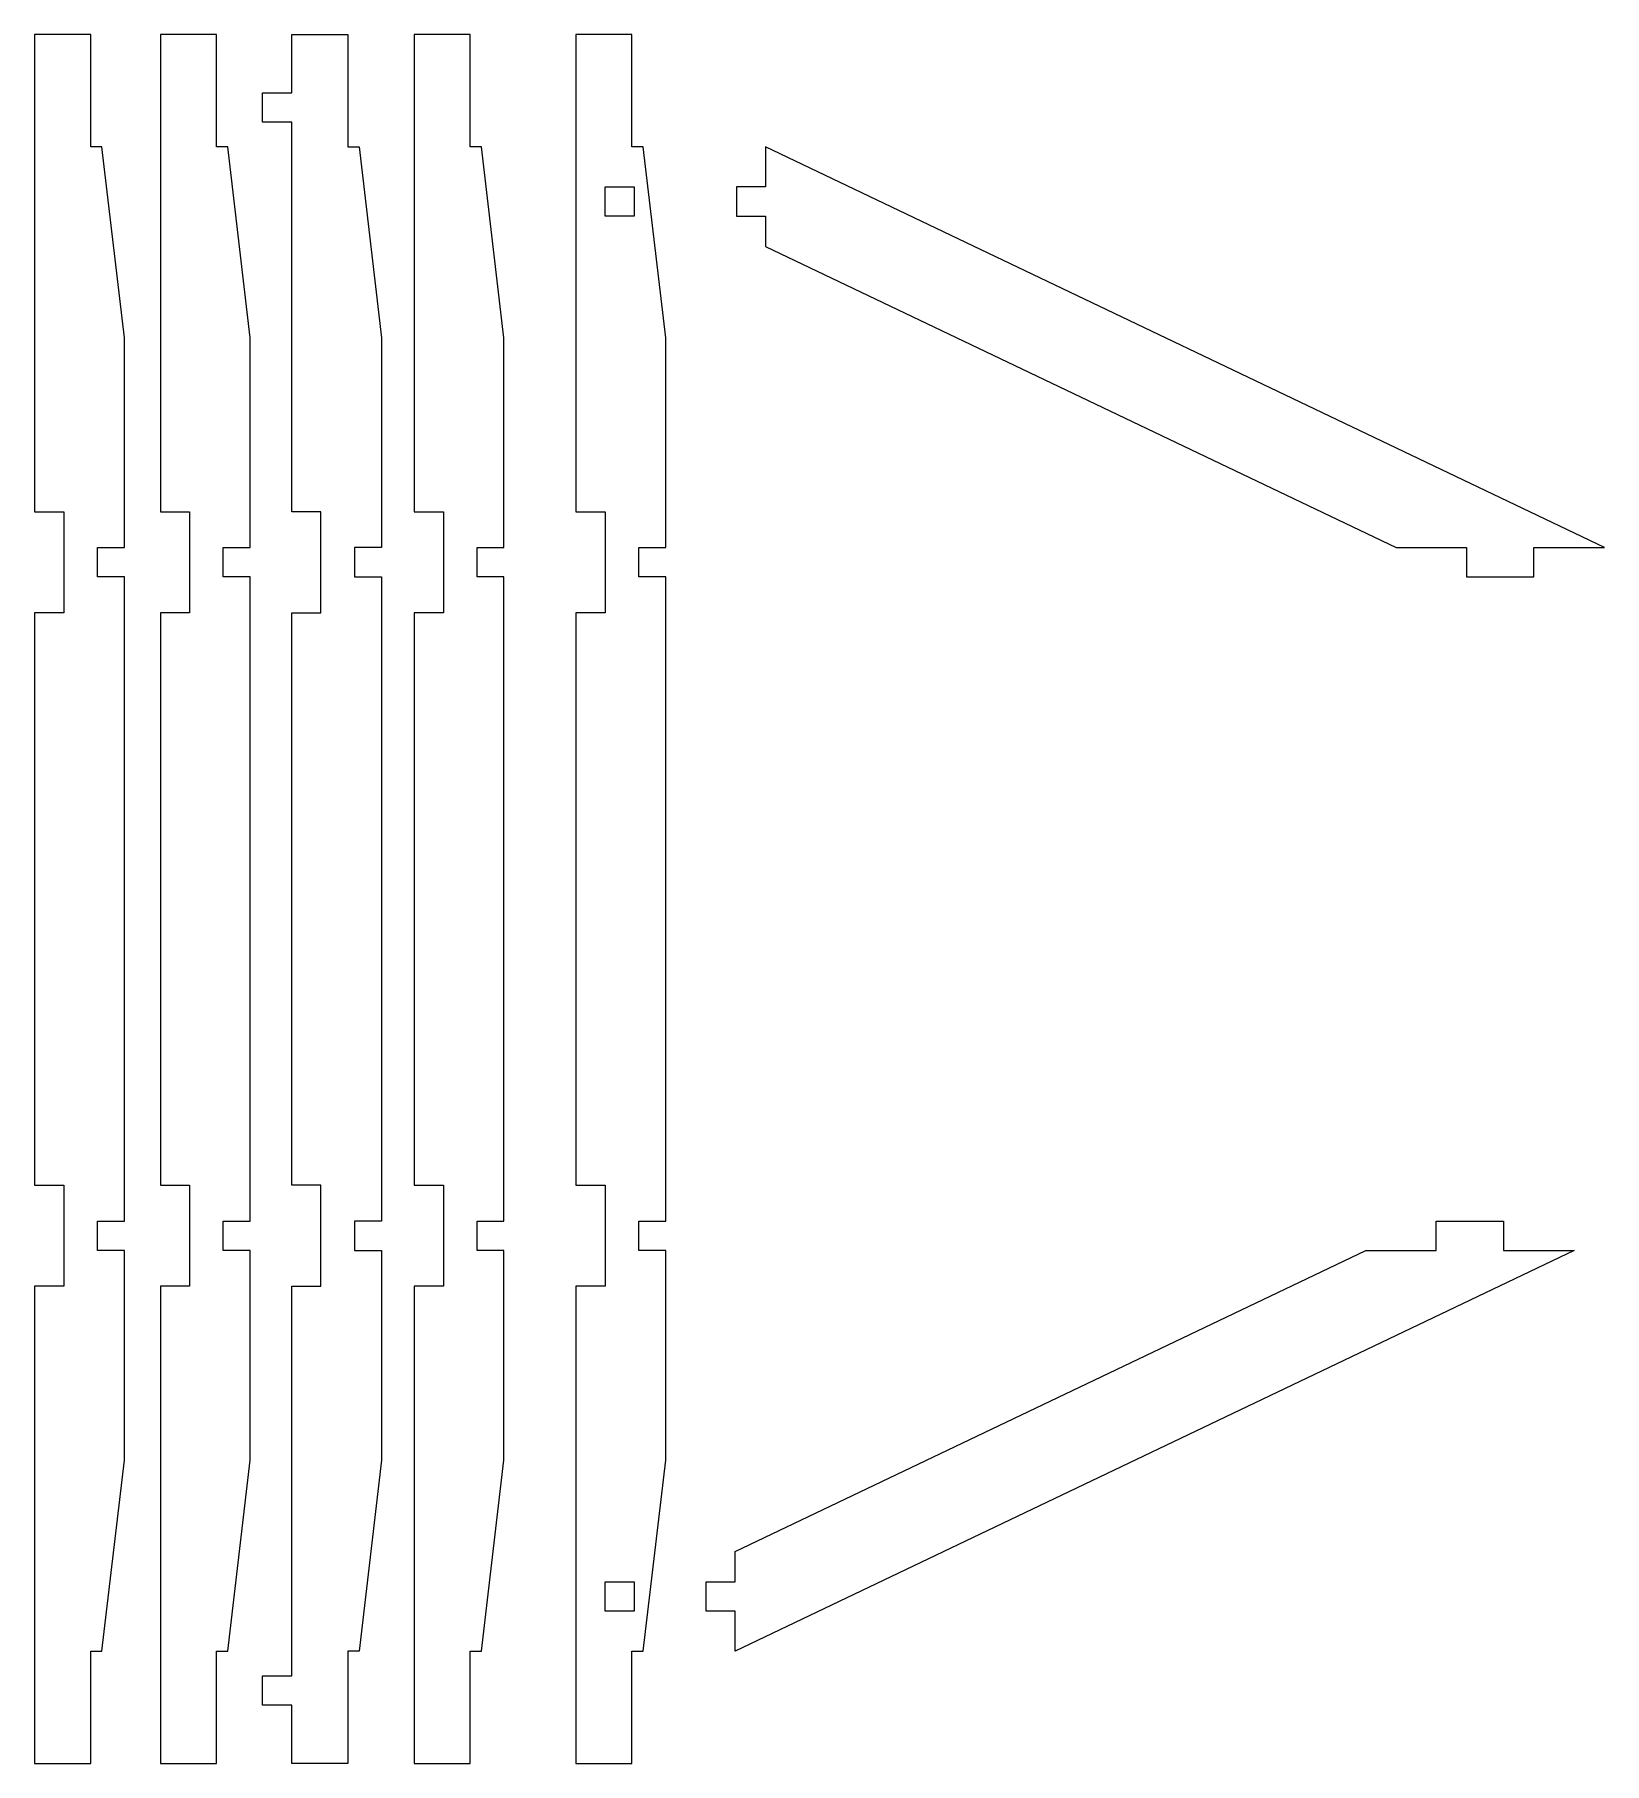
# Model space of a CAD drawing. Header units: centimetres. Extents: x -85 to 118, y -38 to 74.
# Drawn here: x -84.15 to -70.17, y -9.73 to 5.67 of the extents above; entities that cross this region are included whole.
import ezdxf

# ---------------------------------------------------------------- set-up
doc = ezdxf.new("R2010")
doc.units = ezdxf.units.CM
doc.header["$MEASUREMENT"] = 0

msp = doc.modelspace()

# ---------------------------------------------------------------- linework, layer by layer
at = {"lineweight": 9}
for points, knots in [([(-83.64603, 4.67278), (-83.64603, 4.67278), (-83.54603, 4.67278), (-83.54603, 4.67278), (-83.54603, 4.67278), (-83.54603, 4.67278), (-83.34604, 2.97288), (-83.34604, 2.97288), (-83.34604, 2.97288), (-83.34604, 2.97288), (-83.34604, 1.10299), (-83.34604, 1.10299), (-83.34604, 1.10299), (-83.34604, 1.10299), (-83.58603, 1.10299), (-83.58603, 1.10299), (-83.58603, 1.10299), (-83.58603, 1.10299), (-83.58603, 0.84301), (-83.58603, 0.84301), (-83.58603, 0.84301), (-83.58603, 0.84301), (-83.34604, 0.84301), (-83.34604, 0.84301), (-83.34604, 0.84301), (-83.34604, 0.84301), (-83.34604, -4.89666), (-83.34604, -4.89666), (-83.34604, -4.89666), (-83.34604, -4.89666), (-83.58603, -4.89666), (-83.58603, -4.89666), (-83.58603, -4.89666), (-83.58603, -4.89666), (-83.58603, -5.15664), (-83.58603, -5.15664), (-83.58603, -5.15664), (-83.58603, -5.15664), (-83.34604, -5.15664), (-83.34604, -5.15664), (-83.34604, -5.15664), (-83.34604, -5.15664), (-83.34604, -7.02653), (-83.34604, -7.02653), (-83.34604, -7.02653), (-83.34604, -7.02653), (-83.54603, -8.72644), (-83.54603, -8.72644), (-83.54603, -8.72644), (-83.54603, -8.72644), (-83.64603, -8.72644), (-83.64603, -8.72644), (-83.64603, -8.72644), (-83.64603, -8.72644), (-83.64603, -9.72638), (-83.64603, -9.72638), (-83.64603, -9.72638), (-83.64603, -9.72638), (-84.14599, -9.72638), (-84.14599, -9.72638), (-84.14599, -9.72638), (-84.14599, -9.72638), (-84.14599, -5.47662), (-84.14599, -5.47662), (-84.14599, -5.47662), (-84.14599, -5.47662), (-83.88601, -5.47662), (-83.88601, -5.47662), (-83.88601, -5.47662), (-83.88601, -5.47662), (-83.88601, -4.57668), (-83.88601, -4.57668), (-83.88601, -4.57668), (-83.88601, -4.57668), (-84.14599, -4.57668), (-84.14599, -4.57668), (-84.14599, -4.57668), (-84.14599, -4.57668), (-84.14599, 0.52302), (-84.14599, 0.52302), (-84.14599, 0.52302), (-84.14599, 0.52302), (-83.88601, 0.52302), (-83.88601, 0.52302), (-83.88601, 0.52302), (-83.88601, 0.52302), (-83.88601, 1.42297), (-83.88601, 1.42297), (-83.88601, 1.42297), (-83.88601, 1.42297), (-84.14599, 1.42297), (-84.14599, 1.42297), (-84.14599, 1.42297), (-84.14599, 1.42297), (-84.14599, 5.67272), (-84.14599, 5.67272), (-84.14599, 5.67272), (-84.14599, 5.67272), (-83.64603, 5.67272), (-83.64603, 5.67272), (-83.64603, 5.67272), (-83.64603, 5.67272), (-83.64603, 4.67278), (-83.64603, 4.67278)], [0, 0, 0, 0, 0.03703704, 0.03703704, 0.03703704, 0.03703704, 0.07407407, 0.07407407, 0.07407407, 0.07407407, 0.11111111, 0.11111111, 0.11111111, 0.11111111, 0.14814815, 0.14814815, 0.14814815, 0.14814815, 0.18518519, 0.18518519, 0.18518519, 0.18518519, 0.22222222, 0.22222222, 0.22222222, 0.22222222, 0.25925926, 0.25925926, 0.25925926, 0.25925926, 0.2962963, 0.2962963, 0.2962963, 0.2962963, 0.33333333, 0.33333333, 0.33333333, 0.33333333, 0.37037037, 0.37037037, 0.37037037, 0.37037037, 0.40740741, 0.40740741, 0.40740741, 0.40740741, 0.44444444, 0.44444444, 0.44444444, 0.44444444, 0.48148148, 0.48148148, 0.48148148, 0.48148148, 0.51851852, 0.51851852, 0.51851852, 0.51851852, 0.55555556, 0.55555556, 0.55555556, 0.55555556, 0.59259259, 0.59259259, 0.59259259, 0.59259259, 0.62962963, 0.62962963, 0.62962963, 0.62962963, 0.66666667, 0.66666667, 0.66666667, 0.66666667, 0.7037037, 0.7037037, 0.7037037, 0.7037037, 0.74074074, 0.74074074, 0.74074074, 0.74074074, 0.77777778, 0.77777778, 0.77777778, 0.77777778, 0.81481481, 0.81481481, 0.81481481, 0.81481481, 0.85185185, 0.85185185, 0.85185185, 0.85185185, 0.88888889, 0.88888889, 0.88888889, 0.88888889, 0.92592593, 0.92592593, 0.92592593, 0.92592593, 1, 1, 1, 1]), ([(-82.52609, 5.67272), (-82.52609, 5.67272), (-82.52609, 4.67278), (-82.52609, 4.67278), (-82.52609, 4.67278), (-82.52609, 4.67278), (-82.4261, 4.67278), (-82.4261, 4.67278), (-82.4261, 4.67278), (-82.4261, 4.67278), (-82.22611, 2.97288), (-82.22611, 2.97288), (-82.22611, 2.97288), (-82.22611, 2.97288), (-82.22611, 1.10299), (-82.22611, 1.10299), (-82.22611, 1.10299), (-82.22611, 1.10299), (-82.46609, 1.10299), (-82.46609, 1.10299), (-82.46609, 1.10299), (-82.46609, 1.10299), (-82.46609, 0.84301), (-82.46609, 0.84301), (-82.46609, 0.84301), (-82.46609, 0.84301), (-82.22611, 0.84301), (-82.22611, 0.84301), (-82.22611, 0.84301), (-82.22611, 0.84301), (-82.22611, -4.89666), (-82.22611, -4.89666), (-82.22611, -4.89666), (-82.22611, -4.89666), (-82.46609, -4.89666), (-82.46609, -4.89666), (-82.46609, -4.89666), (-82.46609, -4.89666), (-82.46609, -5.15664), (-82.46609, -5.15664), (-82.46609, -5.15664), (-82.46609, -5.15664), (-82.22611, -5.15664), (-82.22611, -5.15664), (-82.22611, -5.15664), (-82.22611, -5.15664), (-82.22611, -7.02653), (-82.22611, -7.02653), (-82.22611, -7.02653), (-82.22611, -7.02653), (-82.4261, -8.72644), (-82.4261, -8.72644), (-82.4261, -8.72644), (-82.4261, -8.72644), (-82.52609, -8.72644), (-82.52609, -8.72644), (-82.52609, -8.72644), (-82.52609, -8.72644), (-82.52609, -9.72638), (-82.52609, -9.72638), (-82.52609, -9.72638), (-82.52609, -9.72638), (-83.02606, -9.72638), (-83.02606, -9.72638), (-83.02606, -9.72638), (-83.02606, -9.72638), (-83.02606, -5.47662), (-83.02606, -5.47662), (-83.02606, -5.47662), (-83.02606, -5.47662), (-82.76608, -5.47662), (-82.76608, -5.47662), (-82.76608, -5.47662), (-82.76608, -5.47662), (-82.76608, -4.57668), (-82.76608, -4.57668), (-82.76608, -4.57668), (-82.76608, -4.57668), (-83.02606, -4.57668), (-83.02606, -4.57668), (-83.02606, -4.57668), (-83.02606, -4.57668), (-83.02606, 0.52302), (-83.02606, 0.52302), (-83.02606, 0.52302), (-83.02606, 0.52302), (-82.76608, 0.52302), (-82.76608, 0.52302), (-82.76608, 0.52302), (-82.76608, 0.52302), (-82.76608, 1.42297), (-82.76608, 1.42297), (-82.76608, 1.42297), (-82.76608, 1.42297), (-83.02606, 1.42297), (-83.02606, 1.42297), (-83.02606, 1.42297), (-83.02606, 1.42297), (-83.02606, 5.67272), (-83.02606, 5.67272), (-83.02606, 5.67272), (-83.02606, 5.67272), (-82.52609, 5.67272), (-82.52609, 5.67272)], [0, 0, 0, 0, 0.03703704, 0.03703704, 0.03703704, 0.03703704, 0.07407407, 0.07407407, 0.07407407, 0.07407407, 0.11111111, 0.11111111, 0.11111111, 0.11111111, 0.14814815, 0.14814815, 0.14814815, 0.14814815, 0.18518519, 0.18518519, 0.18518519, 0.18518519, 0.22222222, 0.22222222, 0.22222222, 0.22222222, 0.25925926, 0.25925926, 0.25925926, 0.25925926, 0.2962963, 0.2962963, 0.2962963, 0.2962963, 0.33333333, 0.33333333, 0.33333333, 0.33333333, 0.37037037, 0.37037037, 0.37037037, 0.37037037, 0.40740741, 0.40740741, 0.40740741, 0.40740741, 0.44444444, 0.44444444, 0.44444444, 0.44444444, 0.48148148, 0.48148148, 0.48148148, 0.48148148, 0.51851852, 0.51851852, 0.51851852, 0.51851852, 0.55555556, 0.55555556, 0.55555556, 0.55555556, 0.59259259, 0.59259259, 0.59259259, 0.59259259, 0.62962963, 0.62962963, 0.62962963, 0.62962963, 0.66666667, 0.66666667, 0.66666667, 0.66666667, 0.7037037, 0.7037037, 0.7037037, 0.7037037, 0.74074074, 0.74074074, 0.74074074, 0.74074074, 0.77777778, 0.77777778, 0.77777778, 0.77777778, 0.81481481, 0.81481481, 0.81481481, 0.81481481, 0.85185185, 0.85185185, 0.85185185, 0.85185185, 0.88888889, 0.88888889, 0.88888889, 0.88888889, 0.92592593, 0.92592593, 0.92592593, 0.92592593, 1, 1, 1, 1]), ([(-81.25616, 4.67278), (-81.25616, 4.67278), (-81.35616, 4.67278), (-81.35616, 4.67278), (-81.35616, 4.67278), (-81.35616, 4.67278), (-81.35616, 5.67272), (-81.35616, 5.67272), (-81.35616, 5.67272), (-81.35616, 5.67272), (-81.85613, 5.67272), (-81.85613, 5.67272), (-81.85613, 5.67272), (-81.85613, 5.67272), (-81.85613, 5.15275), (-81.85613, 5.15275), (-81.85613, 5.15275), (-81.85613, 5.15275), (-82.11612, 5.15275), (-82.11612, 5.15275), (-82.11612, 5.15275), (-82.11612, 5.15275), (-82.11612, 4.89277), (-82.11612, 4.89277), (-82.11612, 4.89277), (-82.11612, 4.89277), (-81.85613, 4.89277), (-81.85613, 4.89277), (-81.85613, 4.89277), (-81.85613, 4.89277), (-81.85613, 1.42297), (-81.85613, 1.42297), (-81.85613, 1.42297), (-81.85613, 1.42297), (-81.59615, 1.42297), (-81.59615, 1.42297), (-81.59615, 1.42297), (-81.59615, 1.42297), (-81.59615, 0.52302), (-81.59615, 0.52302), (-81.59615, 0.52302), (-81.59615, 0.52302), (-81.85613, 0.52302), (-81.85613, 0.52302), (-81.85613, 0.52302), (-81.85613, 0.52302), (-81.85613, -4.57668), (-81.85613, -4.57668), (-81.85613, -4.57668), (-81.85613, -4.57668), (-81.59615, -4.57668), (-81.59615, -4.57668), (-81.59615, -4.57668), (-81.59615, -4.57668), (-81.59615, -5.47662), (-81.59615, -5.47662), (-81.59615, -5.47662), (-81.59615, -5.47662), (-81.85613, -5.47662), (-81.85613, -5.47662), (-81.85613, -5.47662), (-81.85613, -5.47662), (-81.85613, -8.94642), (-81.85613, -8.94642), (-81.85613, -8.94642), (-81.85613, -8.94642), (-82.11612, -8.94642), (-82.11612, -8.94642), (-82.11612, -8.94642), (-82.11612, -8.94642), (-82.11612, -9.20641), (-82.11612, -9.20641), (-82.11612, -9.20641), (-82.11612, -9.20641), (-81.85613, -9.20641), (-81.85613, -9.20641), (-81.85613, -9.20641), (-81.85613, -9.20641), (-81.85613, -9.72638), (-81.85613, -9.72638), (-81.85613, -9.72638), (-81.85613, -9.72638), (-81.35616, -9.72638), (-81.35616, -9.72638), (-81.35616, -9.72638), (-81.35616, -9.72638), (-81.35616, -8.72644), (-81.35616, -8.72644), (-81.35616, -8.72644), (-81.35616, -8.72644), (-81.25616, -8.72644), (-81.25616, -8.72644), (-81.25616, -8.72644), (-81.25616, -8.72644), (-81.05618, -7.02653), (-81.05618, -7.02653), (-81.05618, -7.02653), (-81.05618, -7.02653), (-81.05618, -5.15664), (-81.05618, -5.15664), (-81.05618, -5.15664), (-81.05618, -5.15664), (-81.29616, -5.15664), (-81.29616, -5.15664), (-81.29616, -5.15664), (-81.29616, -5.15664), (-81.29616, -4.89666), (-81.29616, -4.89666), (-81.29616, -4.89666), (-81.29616, -4.89666), (-81.05618, -4.89666), (-81.05618, -4.89666), (-81.05618, -4.89666), (-81.05618, -4.89666), (-81.05618, 0.84301), (-81.05618, 0.84301), (-81.05618, 0.84301), (-81.05618, 0.84301), (-81.29616, 0.84301), (-81.29616, 0.84301), (-81.29616, 0.84301), (-81.29616, 0.84301), (-81.29616, 1.10299), (-81.29616, 1.10299), (-81.29616, 1.10299), (-81.29616, 1.10299), (-81.05618, 1.10299), (-81.05618, 1.10299), (-81.05618, 1.10299), (-81.05618, 1.10299), (-81.05618, 2.97288), (-81.05618, 2.97288), (-81.05618, 2.97288), (-81.05618, 2.97288), (-81.25616, 4.67278), (-81.25616, 4.67278)], [0, 0, 0, 0, 0.02857143, 0.02857143, 0.02857143, 0.02857143, 0.05714286, 0.05714286, 0.05714286, 0.05714286, 0.08571429, 0.08571429, 0.08571429, 0.08571429, 0.11428571, 0.11428571, 0.11428571, 0.11428571, 0.14285714, 0.14285714, 0.14285714, 0.14285714, 0.17142857, 0.17142857, 0.17142857, 0.17142857, 0.2, 0.2, 0.2, 0.2, 0.22857143, 0.22857143, 0.22857143, 0.22857143, 0.25714286, 0.25714286, 0.25714286, 0.25714286, 0.28571429, 0.28571429, 0.28571429, 0.28571429, 0.31428571, 0.31428571, 0.31428571, 0.31428571, 0.34285714, 0.34285714, 0.34285714, 0.34285714, 0.37142857, 0.37142857, 0.37142857, 0.37142857, 0.4, 0.4, 0.4, 0.4, 0.42857143, 0.42857143, 0.42857143, 0.42857143, 0.45714286, 0.45714286, 0.45714286, 0.45714286, 0.48571429, 0.48571429, 0.48571429, 0.48571429, 0.51428571, 0.51428571, 0.51428571, 0.51428571, 0.54285714, 0.54285714, 0.54285714, 0.54285714, 0.57142857, 0.57142857, 0.57142857, 0.57142857, 0.6, 0.6, 0.6, 0.6, 0.62857143, 0.62857143, 0.62857143, 0.62857143, 0.65714286, 0.65714286, 0.65714286, 0.65714286, 0.68571429, 0.68571429, 0.68571429, 0.68571429, 0.71428571, 0.71428571, 0.71428571, 0.71428571, 0.74285714, 0.74285714, 0.74285714, 0.74285714, 0.77142857, 0.77142857, 0.77142857, 0.77142857, 0.8, 0.8, 0.8, 0.8, 0.82857143, 0.82857143, 0.82857143, 0.82857143, 0.85714286, 0.85714286, 0.85714286, 0.85714286, 0.88571429, 0.88571429, 0.88571429, 0.88571429, 0.91428571, 0.91428571, 0.91428571, 0.91428571, 0.94285714, 0.94285714, 0.94285714, 0.94285714, 1, 1, 1, 1]), ([(-80.26622, 4.67278), (-80.26622, 4.67278), (-80.16623, 4.67278), (-80.16623, 4.67278), (-80.16623, 4.67278), (-80.16623, 4.67278), (-79.96624, 2.97288), (-79.96624, 2.97288), (-79.96624, 2.97288), (-79.96624, 2.97288), (-79.96624, 1.10299), (-79.96624, 1.10299), (-79.96624, 1.10299), (-79.96624, 1.10299), (-80.20623, 1.10299), (-80.20623, 1.10299), (-80.20623, 1.10299), (-80.20623, 1.10299), (-80.20623, 0.84301), (-80.20623, 0.84301), (-80.20623, 0.84301), (-80.20623, 0.84301), (-79.96624, 0.84301), (-79.96624, 0.84301), (-79.96624, 0.84301), (-79.96624, 0.84301), (-79.96624, -4.89666), (-79.96624, -4.89666), (-79.96624, -4.89666), (-79.96624, -4.89666), (-80.20623, -4.89666), (-80.20623, -4.89666), (-80.20623, -4.89666), (-80.20623, -4.89666), (-80.20623, -5.15664), (-80.20623, -5.15664), (-80.20623, -5.15664), (-80.20623, -5.15664), (-79.96624, -5.15664), (-79.96624, -5.15664), (-79.96624, -5.15664), (-79.96624, -5.15664), (-79.96624, -7.02653), (-79.96624, -7.02653), (-79.96624, -7.02653), (-79.96624, -7.02653), (-80.16623, -8.72644), (-80.16623, -8.72644), (-80.16623, -8.72644), (-80.16623, -8.72644), (-80.26622, -8.72644), (-80.26622, -8.72644), (-80.26622, -8.72644), (-80.26622, -8.72644), (-80.26622, -9.72638), (-80.26622, -9.72638), (-80.26622, -9.72638), (-80.26622, -9.72638), (-80.76619, -9.72638), (-80.76619, -9.72638), (-80.76619, -9.72638), (-80.76619, -9.72638), (-80.76619, -5.47662), (-80.76619, -5.47662), (-80.76619, -5.47662), (-80.76619, -5.47662), (-80.50621, -5.47662), (-80.50621, -5.47662), (-80.50621, -5.47662), (-80.50621, -5.47662), (-80.50621, -4.57668), (-80.50621, -4.57668), (-80.50621, -4.57668), (-80.50621, -4.57668), (-80.76619, -4.57668), (-80.76619, -4.57668), (-80.76619, -4.57668), (-80.76619, -4.57668), (-80.76619, 0.52302), (-80.76619, 0.52302), (-80.76619, 0.52302), (-80.76619, 0.52302), (-80.50621, 0.52302), (-80.50621, 0.52302), (-80.50621, 0.52302), (-80.50621, 0.52302), (-80.50621, 1.42297), (-80.50621, 1.42297), (-80.50621, 1.42297), (-80.50621, 1.42297), (-80.76619, 1.42297), (-80.76619, 1.42297), (-80.76619, 1.42297), (-80.76619, 1.42297), (-80.76619, 5.67272), (-80.76619, 5.67272), (-80.76619, 5.67272), (-80.76619, 5.67272), (-80.26622, 5.67272), (-80.26622, 5.67272), (-80.26622, 5.67272), (-80.26622, 5.67272), (-80.26622, 4.67278), (-80.26622, 4.67278)], [0, 0, 0, 0, 0.03703704, 0.03703704, 0.03703704, 0.03703704, 0.07407407, 0.07407407, 0.07407407, 0.07407407, 0.11111111, 0.11111111, 0.11111111, 0.11111111, 0.14814815, 0.14814815, 0.14814815, 0.14814815, 0.18518519, 0.18518519, 0.18518519, 0.18518519, 0.22222222, 0.22222222, 0.22222222, 0.22222222, 0.25925926, 0.25925926, 0.25925926, 0.25925926, 0.2962963, 0.2962963, 0.2962963, 0.2962963, 0.33333333, 0.33333333, 0.33333333, 0.33333333, 0.37037037, 0.37037037, 0.37037037, 0.37037037, 0.40740741, 0.40740741, 0.40740741, 0.40740741, 0.44444444, 0.44444444, 0.44444444, 0.44444444, 0.48148148, 0.48148148, 0.48148148, 0.48148148, 0.51851852, 0.51851852, 0.51851852, 0.51851852, 0.55555556, 0.55555556, 0.55555556, 0.55555556, 0.59259259, 0.59259259, 0.59259259, 0.59259259, 0.62962963, 0.62962963, 0.62962963, 0.62962963, 0.66666667, 0.66666667, 0.66666667, 0.66666667, 0.7037037, 0.7037037, 0.7037037, 0.7037037, 0.74074074, 0.74074074, 0.74074074, 0.74074074, 0.77777778, 0.77777778, 0.77777778, 0.77777778, 0.81481481, 0.81481481, 0.81481481, 0.81481481, 0.85185185, 0.85185185, 0.85185185, 0.85185185, 0.88888889, 0.88888889, 0.88888889, 0.88888889, 0.92592593, 0.92592593, 0.92592593, 0.92592593, 1, 1, 1, 1]), ([(-79.32628, -5.47662), (-79.32628, -5.47662), (-79.06629, -5.47662), (-79.06629, -5.47662), (-79.06629, -5.47662), (-79.06629, -5.47662), (-79.06629, -4.57668), (-79.06629, -4.57668), (-79.06629, -4.57668), (-79.06629, -4.57668), (-79.32628, -4.57668), (-79.32628, -4.57668), (-79.32628, -4.57668), (-79.32628, -4.57668), (-79.32628, 0.52302), (-79.32628, 0.52302), (-79.32628, 0.52302), (-79.32628, 0.52302), (-79.06629, 0.52302), (-79.06629, 0.52302), (-79.06629, 0.52302), (-79.06629, 0.52302), (-79.06629, 1.42297), (-79.06629, 1.42297), (-79.06629, 1.42297), (-79.06629, 1.42297), (-79.32628, 1.42297), (-79.32628, 1.42297), (-79.32628, 1.42297), (-79.32628, 1.42297), (-79.32628, 5.67272), (-79.32628, 5.67272), (-79.32628, 5.67272), (-79.32628, 5.67272), (-78.82631, 5.67272), (-78.82631, 5.67272), (-78.82631, 5.67272), (-78.82631, 5.67272), (-78.82631, 4.67278), (-78.82631, 4.67278), (-78.82631, 4.67278), (-78.82631, 4.67278), (-78.72631, 4.67278), (-78.72631, 4.67278), (-78.72631, 4.67278), (-78.72631, 4.67278), (-78.52632, 2.97288), (-78.52632, 2.97288), (-78.52632, 2.97288), (-78.52632, 2.97288), (-78.52632, 1.10299), (-78.52632, 1.10299), (-78.52632, 1.10299), (-78.52632, 1.10299), (-78.76631, 1.10299), (-78.76631, 1.10299), (-78.76631, 1.10299), (-78.76631, 1.10299), (-78.76631, 0.84301), (-78.76631, 0.84301), (-78.76631, 0.84301), (-78.76631, 0.84301), (-78.52632, 0.84301), (-78.52632, 0.84301), (-78.52632, 0.84301), (-78.52632, 0.84301), (-78.52632, -4.89666), (-78.52632, -4.89666), (-78.52632, -4.89666), (-78.52632, -4.89666), (-78.76631, -4.89666), (-78.76631, -4.89666), (-78.76631, -4.89666), (-78.76631, -4.89666), (-78.76631, -5.15664), (-78.76631, -5.15664), (-78.76631, -5.15664), (-78.76631, -5.15664), (-78.52632, -5.15664), (-78.52632, -5.15664), (-78.52632, -5.15664), (-78.52632, -5.15664), (-78.52632, -7.02653), (-78.52632, -7.02653), (-78.52632, -7.02653), (-78.52632, -7.02653), (-78.72631, -8.72644), (-78.72631, -8.72644), (-78.72631, -8.72644), (-78.72631, -8.72644), (-78.82631, -8.72644), (-78.82631, -8.72644), (-78.82631, -8.72644), (-78.82631, -8.72644), (-78.82631, -9.72638), (-78.82631, -9.72638), (-78.82631, -9.72638), (-78.82631, -9.72638), (-79.32628, -9.72638), (-79.32628, -9.72638), (-79.32628, -9.72638), (-79.32628, -9.72638), (-79.32628, -5.47662), (-79.32628, -5.47662)], [0, 0, 0, 0, 0.03703704, 0.03703704, 0.03703704, 0.03703704, 0.07407407, 0.07407407, 0.07407407, 0.07407407, 0.11111111, 0.11111111, 0.11111111, 0.11111111, 0.14814815, 0.14814815, 0.14814815, 0.14814815, 0.18518519, 0.18518519, 0.18518519, 0.18518519, 0.22222222, 0.22222222, 0.22222222, 0.22222222, 0.25925926, 0.25925926, 0.25925926, 0.25925926, 0.2962963, 0.2962963, 0.2962963, 0.2962963, 0.33333333, 0.33333333, 0.33333333, 0.33333333, 0.37037037, 0.37037037, 0.37037037, 0.37037037, 0.40740741, 0.40740741, 0.40740741, 0.40740741, 0.44444444, 0.44444444, 0.44444444, 0.44444444, 0.48148148, 0.48148148, 0.48148148, 0.48148148, 0.51851852, 0.51851852, 0.51851852, 0.51851852, 0.55555556, 0.55555556, 0.55555556, 0.55555556, 0.59259259, 0.59259259, 0.59259259, 0.59259259, 0.62962963, 0.62962963, 0.62962963, 0.62962963, 0.66666667, 0.66666667, 0.66666667, 0.66666667, 0.7037037, 0.7037037, 0.7037037, 0.7037037, 0.74074074, 0.74074074, 0.74074074, 0.74074074, 0.77777778, 0.77777778, 0.77777778, 0.77777778, 0.81481481, 0.81481481, 0.81481481, 0.81481481, 0.85185185, 0.85185185, 0.85185185, 0.85185185, 0.88888889, 0.88888889, 0.88888889, 0.88888889, 0.92592593, 0.92592593, 0.92592593, 0.92592593, 1, 1, 1, 1]), ([(-77.63637, 3.78616), (-77.63637, 3.78616), (-77.63637, 4.05614), (-77.63637, 4.05614), (-77.63637, 4.05614), (-77.63637, 4.05614), (-77.89636, 4.05614), (-77.89636, 4.05614), (-77.89636, 4.05614), (-77.89636, 4.05614), (-77.89636, 4.31613), (-77.89636, 4.31613), (-77.89636, 4.31613), (-77.89636, 4.31613), (-77.63637, 4.31613), (-77.63637, 4.31613), (-77.63637, 4.31613), (-77.63637, 4.31613), (-77.63637, 4.67278), (-77.63637, 4.67278), (-77.63637, 4.67278), (-77.63637, 4.67278), (-70.16727, 1.10299), (-70.16727, 1.10299), (-70.16727, 1.10299), (-70.16727, 1.10299), (-70.79484, 1.10299), (-70.79484, 1.10299), (-70.79484, 1.10299), (-70.79484, 1.10299), (-70.79484, 0.84301), (-70.79484, 0.84301), (-70.79484, 0.84301), (-70.79484, 0.84301), (-71.3948, 0.84301), (-71.3948, 0.84301), (-71.3948, 0.84301), (-71.3948, 0.84301), (-71.3948, 1.10299), (-71.3948, 1.10299), (-71.3948, 1.10299), (-71.3948, 1.10299), (-72.02236, 1.10299), (-72.02236, 1.10299), (-72.02236, 1.10299), (-72.02236, 1.10299), (-77.63637, 3.78616), (-77.63637, 3.78616)], [0, 0, 0, 0, 0.07692308, 0.07692308, 0.07692308, 0.07692308, 0.15384615, 0.15384615, 0.15384615, 0.15384615, 0.23076923, 0.23076923, 0.23076923, 0.23076923, 0.30769231, 0.30769231, 0.30769231, 0.30769231, 0.38461538, 0.38461538, 0.38461538, 0.38461538, 0.46153846, 0.46153846, 0.46153846, 0.46153846, 0.53846154, 0.53846154, 0.53846154, 0.53846154, 0.61538462, 0.61538462, 0.61538462, 0.61538462, 0.69230769, 0.69230769, 0.69230769, 0.69230769, 0.76923077, 0.76923077, 0.76923077, 0.76923077, 0.84615385, 0.84615385, 0.84615385, 0.84615385, 1, 1, 1, 1]), ([(-78.80631, 4.31613), (-78.80631, 4.31613), (-79.06629, 4.31613), (-79.06629, 4.31613), (-79.06629, 4.31613), (-79.06629, 4.31613), (-79.06629, 4.05614), (-79.06629, 4.05614), (-79.06629, 4.05614), (-79.06629, 4.05614), (-78.80631, 4.05614), (-78.80631, 4.05614), (-78.80631, 4.05614), (-78.80631, 4.05614), (-78.80631, 4.31613), (-78.80631, 4.31613)], [0, 0, 0, 0, 0.2, 0.2, 0.2, 0.2, 0.4, 0.4, 0.4, 0.4, 0.6, 0.6, 0.6, 0.6, 1, 1, 1, 1]), ([(-72.29235, -5.15664), (-72.29235, -5.15664), (-77.90636, -7.83981), (-77.90636, -7.83981), (-77.90636, -7.83981), (-77.90636, -7.83981), (-77.90636, -8.1098), (-77.90636, -8.1098), (-77.90636, -8.1098), (-77.90636, -8.1098), (-78.16635, -8.1098), (-78.16635, -8.1098), (-78.16635, -8.1098), (-78.16635, -8.1098), (-78.16635, -8.36978), (-78.16635, -8.36978), (-78.16635, -8.36978), (-78.16635, -8.36978), (-77.90636, -8.36978), (-77.90636, -8.36978), (-77.90636, -8.36978), (-77.90636, -8.36978), (-77.90636, -8.72644), (-77.90636, -8.72644), (-77.90636, -8.72644), (-77.90636, -8.72644), (-70.43726, -5.15664), (-70.43726, -5.15664), (-70.43726, -5.15664), (-70.43726, -5.15664), (-71.06482, -5.15664), (-71.06482, -5.15664), (-71.06482, -5.15664), (-71.06482, -5.15664), (-71.06482, -4.89666), (-71.06482, -4.89666), (-71.06482, -4.89666), (-71.06482, -4.89666), (-71.66479, -4.89666), (-71.66479, -4.89666), (-71.66479, -4.89666), (-71.66479, -4.89666), (-71.66479, -5.15664), (-71.66479, -5.15664), (-71.66479, -5.15664), (-71.66479, -5.15664), (-72.29235, -5.15664), (-72.29235, -5.15664)], [0, 0, 0, 0, 0.07692308, 0.07692308, 0.07692308, 0.07692308, 0.15384615, 0.15384615, 0.15384615, 0.15384615, 0.23076923, 0.23076923, 0.23076923, 0.23076923, 0.30769231, 0.30769231, 0.30769231, 0.30769231, 0.38461538, 0.38461538, 0.38461538, 0.38461538, 0.46153846, 0.46153846, 0.46153846, 0.46153846, 0.53846154, 0.53846154, 0.53846154, 0.53846154, 0.61538462, 0.61538462, 0.61538462, 0.61538462, 0.69230769, 0.69230769, 0.69230769, 0.69230769, 0.76923077, 0.76923077, 0.76923077, 0.76923077, 0.84615385, 0.84615385, 0.84615385, 0.84615385, 1, 1, 1, 1]), ([(-78.80631, -8.1098), (-78.80631, -8.1098), (-79.06629, -8.1098), (-79.06629, -8.1098), (-79.06629, -8.1098), (-79.06629, -8.1098), (-79.06629, -8.36978), (-79.06629, -8.36978), (-79.06629, -8.36978), (-79.06629, -8.36978), (-78.80631, -8.36978), (-78.80631, -8.36978), (-78.80631, -8.36978), (-78.80631, -8.36978), (-78.80631, -8.1098), (-78.80631, -8.1098)], [0, 0, 0, 0, 0.2, 0.2, 0.2, 0.2, 0.4, 0.4, 0.4, 0.4, 0.6, 0.6, 0.6, 0.6, 1, 1, 1, 1])]:
    msp.add_open_spline(points, degree=3, knots=knots, dxfattribs=at)

doc.saveas('drawing.dxf')
